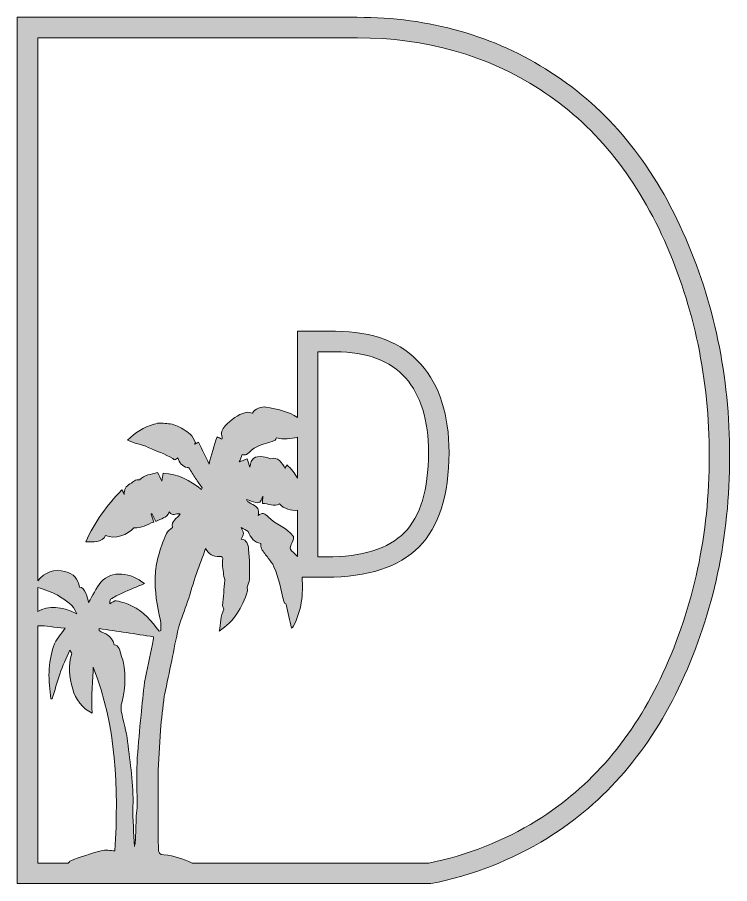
# Model space of a CAD drawing. Header units: millimetres. Extents: x 16 to 693, y 51 to 343.
# Drawn here: x 589.1 to 693.5, y 50.7 to 177.7 of the extents above; entities that cross this region are included whole.
import ezdxf

# ---------------------------------------------------------------- set-up
doc = ezdxf.new("R2010")
doc.units = ezdxf.units.MM
doc.header["$MEASUREMENT"] = 0
doc.layers.add('Layer 1', color=7, linetype='Continuous')

# ---------------------------------------------------------------- blocks, each defined once
blk = doc.blocks.new('block 2')
at = {"layer": 'Layer 1'}
h = blk.add_hatch(color=1, dxfattribs=at)
h.dxf.hatch_style = 2
edge = h.paths.add_edge_path()
edge.add_spline(control_points=[(686.64, 146.18), (682.07, 156.42), (675.63, 164.23), (667.31, 169.6), (659, 174.98), (649.54, 177.67), (638.92, 177.67), (638.92, 177.67), (589.11, 177.67), (589.11, 177.67), (589.11, 177.67), (589.11, 50.67), (589.11, 50.67), (589.11, 50.67), (649.69, 50.67), (649.69, 50.67), (655.85, 51.89), (661.55, 54.12), (666.79, 57.35), (675.28, 62.61), (681.83, 70.25), (686.44, 80.27), (691.14, 90.4), (693.49, 101.43), (693.49, 113.35), (693.49, 125.05), (691.2, 135.99), (686.64, 146.18)], knot_values=[0, 0, 0, 0, 1, 1, 1, 2, 2, 2, 3, 3, 3, 4, 4, 4, 5, 5, 5, 6, 6, 6, 7, 7, 7, 8, 8, 8, 9, 9, 9, 9], degree=3, periodic=1)
edge = h.paths.add_edge_path()
edge.add_spline(control_points=[(592.11, 94.08), (593.06, 93.79), (594.43, 93.32), (594.94, 92.99), (596.37, 92.07), (597.24, 91.65), (597.84, 90.24), (595.49, 91.33), (593.72, 91.52), (592.11, 90.55), (592.11, 90.55), (592.11, 94.08), (592.11, 94.08)], knot_values=[0, 0, 0, 0, 1, 1, 1, 2, 2, 2, 3, 3, 3, 4, 4, 4, 4], degree=3, periodic=1)
edge = h.paths.add_edge_path()
edge.add_spline(control_points=[(592.11, 88.46), (593.38, 88.54), (594.46, 88.2), (596.1, 88.12), (595.5, 87.17), (594.82, 86.56), (594.42, 85.44), (594.02, 84.32), (593.81, 82.97), (593.76, 81.7), (593.7, 80.43), (593.91, 79.05), (594.01, 77.76), (594.09, 77.76), (594.17, 77.77), (594.24, 77.77), (594.94, 80.23), (595.63, 82.62), (596.83, 84.88), (596.91, 84.72), (597.01, 84.56), (597.09, 84.41), (596.49, 82.57), (596.73, 81.04), (597.23, 79.19), (597.62, 77.77), (598.7, 76.25), (600.1, 75.68), (599.89, 77.94), (600.19, 80.94), (600.25, 82.38), (603.66, 73.5), (603.96, 64.85), (603.42, 55.49), (602.76, 55.5), (602.02, 55.67), (601.39, 55.5), (599.85, 55.09), (598.43, 54.58), (596.93, 54.03), (596.79, 53.98), (596.67, 53.82), (596.56, 53.66), (596.56, 53.66), (592.12, 53.66), (592.12, 53.66), (592.12, 53.66), (592.12, 88.46), (592.12, 88.46), (592.12, 88.46), (592.11, 88.46), (592.11, 88.46)], knot_values=[0, 0, 0, 0, 1, 1, 1, 2, 2, 2, 3, 3, 3, 4, 4, 4, 5, 5, 5, 6, 6, 6, 7, 7, 7, 8, 8, 8, 9, 9, 9, 10, 10, 10, 11, 11, 11, 12, 12, 12, 13, 13, 13, 14, 14, 14, 15, 15, 15, 16, 16, 16, 17, 17, 17, 17], degree=3, periodic=1)
edge = h.paths.add_edge_path()
edge.add_spline(control_points=[(608.94, 85.8), (608.55, 83.94), (608.08, 82.09), (607.77, 80.21), (607.51, 78.62), (607.43, 76.99), (607.26, 75.37), (607.2, 74.83), (607.11, 74.3), (607.07, 73.76), (606.91, 71.72), (606.69, 69.68), (606.62, 67.62), (606.56, 65.8), (606.66, 63.98), (606.67, 62.15), (606.67, 61.64), (606.57, 61.13), (606.55, 60.62), (606.49, 59.3), (606.45, 57.99), (606.4, 56.67), (606.39, 56.48), (606.31, 56.29), (606.26, 56.11), (606.19, 58.07), (606.01, 60.03), (606.06, 61.97), (606.14, 65.2), (605.66, 68.34), (605.27, 71.49), (605.09, 73), (604.64, 74.46), (604.35, 75.96), (604.28, 76.33), (604.32, 76.8), (604.41, 77.17), (605, 79.51), (605.12, 81.83), (604.35, 84.13), (604.14, 84.78), (604.04, 85.63), (603.29, 85.7), (603, 87.18), (601.89, 87.21), (601.09, 87.8), (601.1, 87.88), (601.11, 87.97), (601.12, 88.06), (603.76, 87.67), (606.4, 87.27), (609.09, 86.86), (609.05, 86.57), (609.01, 86.18), (608.94, 85.8)], knot_values=[0, 0, 0, 0, 1, 1, 1, 2, 2, 2, 3, 3, 3, 4, 4, 4, 5, 5, 5, 6, 6, 6, 7, 7, 7, 8, 8, 8, 9, 9, 9, 10, 10, 10, 11, 11, 11, 12, 12, 12, 13, 13, 13, 14, 14, 14, 15, 15, 15, 16, 16, 16, 17, 17, 17, 18, 18, 18, 18], degree=3, periodic=1)
edge = h.paths.add_edge_path()
edge.add_spline(control_points=[(683.72, 81.53), (679.37, 72.1), (673.15, 64.82), (665.22, 59.91), (660.39, 56.93), (655.07, 54.83), (649.4, 53.67), (649.4, 53.67), (614.72, 53.67), (614.72, 53.67), (613.41, 54.28), (612.12, 54.8), (610.58, 54.87), (609.93, 54.91), (609.77, 55.21), (609.78, 55.92), (609.78, 56.86), (609.74, 57.95), (609.73, 58.95), (609.72, 61.37), (609.73, 63.84), (609.73, 66.26), (609.73, 66.32), (609.73, 66.38), (609.73, 66.45), (609.84, 68.68), (609.96, 70.89), (610.11, 73.12), (610.22, 74.81), (610.45, 76.51), (610.65, 78.19), (610.65, 78.25), (610.66, 78.31), (610.68, 78.37), (611.04, 80.02), (611.4, 81.72), (611.74, 83.36), (612.08, 84.99), (612.33, 86.57), (612.75, 88.17), (613.1, 89.5), (613.62, 90.68), (614.06, 92.02), (614.5, 93.35), (614.89, 94.77), (615.36, 96.13), (615.78, 97.34), (616.3, 98.59), (616.69, 99.82), (617.22, 98.96), (617.69, 98.55), (618.75, 98.65), (619.16, 98.69), (619.26, 98.54), (619.2, 98.01), (619.12, 97.36), (619.28, 96.4), (619.39, 95.69), (619.41, 95.52), (619.52, 95.31), (619.51, 95.14), (619.42, 93.9), (619.28, 92.67), (619.19, 91.43), (619.18, 91.25), (619.32, 91.08), (619.39, 90.91), (618.85, 89.89), (618.92, 88.77), (618.7, 87.67), (620.9, 89.19), (622.04, 91.04), (622.85, 93.57), (622.91, 93.74), (622.74, 93.99), (622.77, 94.13), (622.86, 94.53), (623.15, 94.87), (623.15, 95.27), (623.17, 96.77), (623.15, 98.19), (623.01, 99.67), (622.93, 100.42), (622.76, 101.07), (621.92, 101.17), (622.02, 101.44), (622.23, 101.7), (622.23, 102.01), (622.22, 102.31), (622.01, 102.58), (621.91, 102.86), (622.25, 102.66), (622.61, 102.47), (622.96, 102.27), (623.27, 101.47), (623.83, 100.61), (624.77, 100.55), (624.8, 100.29), (624.78, 99.97), (624.9, 99.75), (625.19, 99.26), (625.55, 98.84), (625.87, 98.39), (626.19, 97.94), (626.49, 97.66), (626.72, 97.12), (627.45, 95.49), (627.73, 93.64), (628.19, 91.92), (628.24, 91.73), (628.48, 91.72), (628.52, 91.58), (628.79, 90.41), (629.02, 89.27), (629.28, 88.12), (629.35, 88.16), (629.51, 88.32), (629.54, 88.37), (630.75, 90.69), (631.04, 93.07), (630.84, 95.59), (630.84, 95.59), (633.18, 95.59), (633.18, 95.59), (633.18, 95.59), (634.35, 95.59), (634.35, 95.59), (640.47, 95.59), (645.05, 97.08), (647.98, 100.04), (650.89, 102.99), (652.37, 107.64), (652.37, 113.87), (652.37, 119.35), (650.99, 123.71), (648.26, 126.8), (645.44, 130.01), (641.22, 131.64), (635.73, 131.64), (635.73, 131.64), (633.18, 131.64), (633.18, 131.64), (633.18, 131.64), (630.18, 131.64), (630.18, 131.64), (630.18, 131.64), (630.18, 128.64), (630.18, 128.64), (630.18, 128.64), (630.18, 119.02), (630.18, 119.02), (628.82, 119.88), (627.25, 120.24), (625.51, 120.54), (625.05, 120.61), (623.76, 120.27), (623.58, 119.66), (623.24, 119.67), (622.93, 119.86), (622.6, 119.76), (621.35, 119.38), (620.49, 118.73), (619.58, 117.76), (619.14, 117.29), (618.9, 116.73), (619.12, 116.05), (619.14, 116), (619.09, 115.87), (619.07, 115.82), (618.84, 115.94), (618.61, 116.06), (618.38, 116.18), (617.95, 114.86), (617.57, 113.52), (617.2, 112.18), (616.69, 113.25), (616.19, 114.32), (615.66, 115.38), (615.47, 115.28), (615.27, 115.17), (615.08, 115.07), (615.12, 115.15), (615.17, 115.22), (615.22, 115.31), (615, 115.69), (614.79, 116.28), (614.46, 116.54), (613.8, 117.08), (613.07, 117.57), (612.33, 117.85), (611.59, 118.13), (610.96, 118.12), (610.21, 118.18), (609.83, 118.21), (609.52, 118.12), (609.14, 118.02), (607.6, 117.61), (606.41, 116.79), (605.26, 115.69), (606.23, 115.19), (607.31, 115.09), (608.3, 114.62), (609.49, 114.06), (610.75, 113.68), (611.88, 112.97), (611.98, 112.9), (612.06, 112.78), (612.2, 112.81), (612.35, 112.85), (612.51, 113), (612.65, 113.09), (612.81, 112.4), (613.29, 111.82), (613.98, 111.66), (614.09, 111.64), (614.2, 111.68), (614.24, 111.62), (614.6, 111.11), (614.91, 110.57), (615.24, 110.08), (615.57, 109.58), (615.88, 109.15), (616.21, 108.67), (616.17, 108.61), (616.13, 108.54), (616.09, 108.47), (614.36, 109.81), (612.69, 110.7), (610.49, 110.84), (610.42, 110.45), (610.35, 110.06), (610.29, 109.67), (610.08, 110.09), (609.88, 110.51), (609.67, 110.93), (608.68, 110.6), (607.75, 110.68), (607.01, 109.85), (606.36, 110.01), (606.21, 109.59), (605.62, 109.28), (605.04, 108.97), (604.72, 108.45), (604.79, 107.72), (604.72, 107.84), (604.66, 108), (604.6, 108.11), (604.54, 108.22), (604.49, 108.28), (604.43, 108.38), (602.19, 106.1), (600.47, 103.69), (599.14, 100.79), (600.16, 100.75), (601.54, 100.63), (602.05, 101.72), (603.29, 101.09), (605.36, 101.8), (606.2, 102.84), (607.31, 102.71), (608.1, 103.34), (609.11, 103.68), (608.98, 104.06), (608.82, 104.45), (608.71, 104.83), (608.69, 104.87), (608.8, 104.87), (608.8, 104.91), (609, 104.53), (609.19, 104.15), (609.39, 103.77), (610.24, 104.24), (610.94, 104.17), (611.37, 105.17), (611.88, 104.39), (612.25, 104.98), (612.98, 104.88), (612.5, 104.08), (611.62, 103.94), (611.83, 102.87), (611.55, 102.61), (611.09, 102.37), (610.95, 102.01), (610.49, 100.86), (610.09, 99.76), (609.75, 98.56), (609.5, 97.67), (609.35, 96.72), (609.32, 95.78), (609.25, 93.54), (609.53, 91.43), (610.1, 89.25), (610.21, 88.8), (610.14, 88.24), (610.14, 87.77), (610.06, 87.74), (609.98, 87.7), (609.9, 87.68), (608.78, 89.17), (607.61, 90.53), (605.92, 91.37), (605.16, 91.75), (604.45, 91.94), (603.62, 92.13), (603.33, 92.21), (602.93, 91.83), (602.67, 91.71), (602.67, 91.85), (602.65, 92.27), (602.77, 92.35), (603.33, 92.73), (603.88, 92.99), (604.48, 93.27), (605.55, 93.76), (606.66, 94.2), (607.74, 94.67), (606.74, 95.4), (605.67, 95.99), (604.42, 96.05), (603.18, 96.11), (602.21, 95.81), (601.36, 94.86), (600.61, 94.01), (600.15, 92.86), (599.56, 91.89), (599.35, 92.5), (599.11, 94.2), (598.22, 94.13), (597.94, 95.33), (597.49, 96.08), (596.09, 96.44), (594.55, 96.84), (593.08, 96.32), (592.13, 95.07), (592.13, 95.07), (592.13, 174.66), (592.13, 174.66), (592.13, 174.66), (638.94, 174.66), (638.94, 174.66), (648.92, 174.66), (657.92, 172.11), (665.7, 167.09), (673.48, 162.06), (679.61, 154.62), (683.92, 144.95), (688.29, 135.2), (690.51, 124.57), (690.51, 113.35), (690.49, 101.92), (688.21, 91.22), (683.72, 81.53)], knot_values=[0, 0, 0, 0, 1, 1, 1, 2, 2, 2, 3, 3, 3, 4, 4, 4, 5, 5, 5, 6, 6, 6, 7, 7, 7, 8, 8, 8, 9, 9, 9, 10, 10, 10, 11, 11, 11, 12, 12, 12, 13, 13, 13, 14, 14, 14, 15, 15, 15, 16, 16, 16, 17, 17, 17, 18, 18, 18, 19, 19, 19, 20, 20, 20, 21, 21, 21, 22, 22, 22, 23, 23, 23, 24, 24, 24, 25, 25, 25, 26, 26, 26, 27, 27, 27, 28, 28, 28, 29, 29, 29, 30, 30, 30, 31, 31, 31, 32, 32, 32, 33, 33, 33, 34, 34, 34, 35, 35, 35, 36, 36, 36, 37, 37, 37, 38, 38, 38, 39, 39, 39, 40, 40, 40, 41, 41, 41, 42, 42, 42, 43, 43, 43, 44, 44, 44, 45, 45, 45, 46, 46, 46, 47, 47, 47, 48, 48, 48, 49, 49, 49, 50, 50, 50, 51, 51, 51, 52, 52, 52, 53, 53, 53, 54, 54, 54, 55, 55, 55, 56, 56, 56, 57, 57, 57, 58, 58, 58, 59, 59, 59, 60, 60, 60, 61, 61, 61, 62, 62, 62, 63, 63, 63, 64, 64, 64, 65, 65, 65, 66, 66, 66, 67, 67, 67, 68, 68, 68, 69, 69, 69, 70, 70, 70, 71, 71, 71, 72, 72, 72, 73, 73, 73, 74, 74, 74, 75, 75, 75, 76, 76, 76, 77, 77, 77, 78, 78, 78, 79, 79, 79, 80, 80, 80, 81, 81, 81, 82, 82, 82, 83, 83, 83, 84, 84, 84, 85, 85, 85, 86, 86, 86, 87, 87, 87, 88, 88, 88, 89, 89, 89, 90, 90, 90, 91, 91, 91, 92, 92, 92, 93, 93, 93, 94, 94, 94, 95, 95, 95, 96, 96, 96, 97, 97, 97, 98, 98, 98, 99, 99, 99, 100, 100, 100, 101, 101, 101, 102, 102, 102, 103, 103, 103, 104, 104, 104, 105, 105, 105, 106, 106, 106, 107, 107, 107, 108, 108, 108, 109, 109, 109, 110, 110, 110, 111, 111, 111, 112, 112, 112, 113, 113, 113, 114, 114, 114, 115, 115, 115, 116, 116, 116, 117, 117, 117, 117], degree=3, periodic=1)
edge = h.paths.add_edge_path()
edge.add_spline(control_points=[(630.17, 98.65), (629.82, 98.99), (629.24, 99.44), (629.12, 99.7), (628.96, 100.05), (629.8, 101.28), (629.56, 101.58), (628.52, 102.94), (627.03, 103.24), (625.89, 104.42), (625.41, 104.93), (625, 105.14), (624.4, 104.63), (624.56, 105.29), (624.44, 105.76), (623.88, 106.08), (623.51, 106.3), (623.27, 106.4), (622.95, 106.62), (622.8, 106.72), (622.79, 106.84), (622.7, 106.97), (623.16, 106.86), (623.63, 106.67), (624.07, 106.54), (624.78, 106.35), (624.88, 106.94), (625.08, 107.47), (625.07, 107.11), (625.05, 106.76), (625.03, 106.4), (625.88, 106.4), (626.73, 105.93), (627.53, 106.33), (628.14, 105.66), (629.24, 105.24), (630.17, 105.43), (630.17, 105.43), (630.17, 98.65), (630.17, 98.65)], knot_values=[0, 0, 0, 0, 1, 1, 1, 2, 2, 2, 3, 3, 3, 4, 4, 4, 5, 5, 5, 6, 6, 6, 7, 7, 7, 8, 8, 8, 9, 9, 9, 10, 10, 10, 11, 11, 11, 12, 12, 12, 13, 13, 13, 13], degree=3, periodic=1)
edge = h.paths.add_edge_path()
edge.add_spline(control_points=[(630.17, 110.12), (629.76, 110.81), (629.26, 111.46), (628.61, 112.06), (628.52, 111.88), (628.43, 111.71), (628.34, 111.54), (628.03, 112.29), (627.16, 113.37), (626.24, 112.93), (625.82, 113.05), (625.59, 113.21), (625.12, 113.25), (623.88, 113.35), (623.37, 113.08), (623.18, 111.72), (623.05, 112.13), (622.93, 112.54), (622.8, 112.95), (622.41, 112.8), (622.02, 112.65), (621.64, 112.49), (621.78, 112.85), (621.92, 113.2), (622.07, 113.56), (622.26, 113.56), (622.54, 113.49), (622.7, 113.59), (623.21, 113.94), (623.65, 114.47), (624.19, 114.72), (625.04, 115.11), (625.91, 115.3), (626.77, 115.61), (626.92, 115.66), (627.02, 116.03), (627.15, 116), (628.13, 115.76), (629.16, 115.9), (630.17, 116.1), (630.17, 116.1), (630.17, 110.12), (630.17, 110.12), (630.17, 110.12), (630.17, 110.12), (630.17, 110.12)], knot_values=[0, 0, 0, 0, 1, 1, 1, 2, 2, 2, 3, 3, 3, 4, 4, 4, 5, 5, 5, 6, 6, 6, 7, 7, 7, 8, 8, 8, 9, 9, 9, 10, 10, 10, 11, 11, 11, 12, 12, 12, 13, 13, 13, 14, 14, 14, 15, 15, 15, 15], degree=3, periodic=1)
edge = h.paths.add_edge_path()
edge.add_spline(control_points=[(633.17, 98.57), (633.17, 98.57), (633.17, 128.63), (633.17, 128.63), (633.17, 128.63), (635.72, 128.63), (635.72, 128.63), (640.33, 128.63), (643.76, 127.36), (646, 124.81), (648.24, 122.26), (649.36, 118.61), (649.36, 113.85), (649.36, 108.42), (648.19, 104.52), (645.84, 102.14), (643.49, 99.76), (639.66, 98.57), (634.35, 98.57), (634.35, 98.57), (633.17, 98.57), (633.17, 98.57)], knot_values=[0, 0, 0, 0, 1, 1, 1, 2, 2, 2, 3, 3, 3, 4, 4, 4, 5, 5, 5, 6, 6, 6, 7, 7, 7, 7], degree=3, periodic=1)
at = {"layer": 'Layer 1', "lineweight": 0}
for points, knots in [([(686.64, 146.18), (682.07, 156.42), (675.63, 164.23), (667.31, 169.6), (659, 174.98), (649.54, 177.67), (638.92, 177.67), (638.92, 177.67), (589.11, 177.67), (589.11, 177.67), (589.11, 177.67), (589.11, 50.67), (589.11, 50.67), (589.11, 50.67), (649.69, 50.67), (649.69, 50.67), (655.85, 51.89), (661.55, 54.12), (666.79, 57.35), (675.28, 62.61), (681.83, 70.25), (686.44, 80.27), (691.14, 90.4), (693.49, 101.43), (693.49, 113.35), (693.49, 125.05), (691.2, 135.99), (686.64, 146.18)], [0, 0, 0, 0, 1, 1, 1, 2, 2, 2, 3, 3, 3, 4, 4, 4, 5, 5, 5, 6, 6, 6, 7, 7, 7, 8, 8, 8, 9, 9, 9, 9]), ([(683.72, 81.53), (679.37, 72.1), (673.15, 64.82), (665.22, 59.91), (660.39, 56.93), (655.07, 54.83), (649.4, 53.67), (649.4, 53.67), (614.72, 53.67), (614.72, 53.67), (613.41, 54.28), (612.12, 54.8), (610.58, 54.87), (609.93, 54.91), (609.77, 55.21), (609.78, 55.92), (609.78, 56.86), (609.74, 57.95), (609.73, 58.95), (609.72, 61.37), (609.73, 63.84), (609.73, 66.26), (609.73, 66.32), (609.73, 66.38), (609.73, 66.45), (609.84, 68.68), (609.96, 70.89), (610.11, 73.12), (610.22, 74.81), (610.45, 76.51), (610.65, 78.19), (610.65, 78.25), (610.66, 78.31), (610.68, 78.37), (611.04, 80.02), (611.4, 81.72), (611.74, 83.36), (612.08, 84.99), (612.33, 86.57), (612.75, 88.17), (613.1, 89.5), (613.62, 90.68), (614.06, 92.02), (614.5, 93.35), (614.89, 94.77), (615.36, 96.13), (615.78, 97.34), (616.3, 98.59), (616.69, 99.82), (617.22, 98.96), (617.69, 98.55), (618.75, 98.65), (619.16, 98.69), (619.26, 98.54), (619.2, 98.01), (619.12, 97.36), (619.28, 96.4), (619.39, 95.69), (619.41, 95.52), (619.52, 95.31), (619.51, 95.14), (619.42, 93.9), (619.28, 92.67), (619.19, 91.43), (619.18, 91.25), (619.32, 91.08), (619.39, 90.91), (618.85, 89.89), (618.92, 88.77), (618.7, 87.67), (620.9, 89.19), (622.04, 91.04), (622.85, 93.57), (622.91, 93.74), (622.74, 93.99), (622.77, 94.13), (622.86, 94.53), (623.15, 94.87), (623.15, 95.27), (623.17, 96.77), (623.15, 98.19), (623.01, 99.67), (622.93, 100.42), (622.76, 101.07), (621.92, 101.17), (622.02, 101.44), (622.23, 101.7), (622.23, 102.01), (622.22, 102.31), (622.01, 102.58), (621.91, 102.86), (622.25, 102.66), (622.61, 102.47), (622.96, 102.27), (623.27, 101.47), (623.83, 100.61), (624.77, 100.55), (624.8, 100.29), (624.78, 99.97), (624.9, 99.75), (625.19, 99.26), (625.55, 98.84), (625.87, 98.39), (626.19, 97.94), (626.49, 97.66), (626.72, 97.12), (627.45, 95.49), (627.73, 93.64), (628.19, 91.92), (628.24, 91.73), (628.48, 91.72), (628.52, 91.58), (628.79, 90.41), (629.02, 89.27), (629.28, 88.12), (629.35, 88.16), (629.51, 88.32), (629.54, 88.37), (630.75, 90.69), (631.04, 93.07), (630.84, 95.59), (630.84, 95.59), (633.18, 95.59), (633.18, 95.59), (633.18, 95.59), (634.35, 95.59), (634.35, 95.59), (640.47, 95.59), (645.05, 97.08), (647.98, 100.04), (650.89, 102.99), (652.37, 107.64), (652.37, 113.87), (652.37, 119.35), (650.99, 123.71), (648.26, 126.8), (645.44, 130.01), (641.22, 131.64), (635.73, 131.64), (635.73, 131.64), (633.18, 131.64), (633.18, 131.64), (633.18, 131.64), (630.18, 131.64), (630.18, 131.64), (630.18, 131.64), (630.18, 128.64), (630.18, 128.64), (630.18, 128.64), (630.18, 119.02), (630.18, 119.02), (628.82, 119.88), (627.25, 120.24), (625.51, 120.54), (625.05, 120.61), (623.76, 120.27), (623.58, 119.66), (623.24, 119.67), (622.93, 119.86), (622.6, 119.76), (621.35, 119.38), (620.49, 118.73), (619.58, 117.76), (619.14, 117.29), (618.9, 116.73), (619.12, 116.05), (619.14, 116), (619.09, 115.87), (619.07, 115.82), (618.84, 115.94), (618.61, 116.06), (618.38, 116.18), (617.95, 114.86), (617.57, 113.52), (617.2, 112.18), (616.69, 113.25), (616.19, 114.32), (615.66, 115.38), (615.47, 115.28), (615.27, 115.17), (615.08, 115.07), (615.12, 115.15), (615.17, 115.22), (615.22, 115.31), (615, 115.69), (614.79, 116.28), (614.46, 116.54), (613.8, 117.08), (613.07, 117.57), (612.33, 117.85), (611.59, 118.13), (610.96, 118.12), (610.21, 118.18), (609.83, 118.21), (609.52, 118.12), (609.14, 118.02), (607.6, 117.61), (606.41, 116.79), (605.26, 115.69), (606.23, 115.19), (607.31, 115.09), (608.3, 114.62), (609.49, 114.06), (610.75, 113.68), (611.88, 112.97), (611.98, 112.9), (612.06, 112.78), (612.2, 112.81), (612.35, 112.85), (612.51, 113), (612.65, 113.09), (612.81, 112.4), (613.29, 111.82), (613.98, 111.66), (614.09, 111.64), (614.2, 111.68), (614.24, 111.62), (614.6, 111.11), (614.91, 110.57), (615.24, 110.08), (615.57, 109.58), (615.88, 109.15), (616.21, 108.67), (616.17, 108.61), (616.13, 108.54), (616.09, 108.47), (614.36, 109.81), (612.69, 110.7), (610.49, 110.84), (610.42, 110.45), (610.35, 110.06), (610.29, 109.67), (610.08, 110.09), (609.88, 110.51), (609.67, 110.93), (608.68, 110.6), (607.75, 110.68), (607.01, 109.85), (606.36, 110.01), (606.21, 109.59), (605.62, 109.28), (605.04, 108.97), (604.72, 108.45), (604.79, 107.72), (604.72, 107.84), (604.66, 108), (604.6, 108.11), (604.54, 108.22), (604.49, 108.28), (604.43, 108.38), (602.19, 106.1), (600.47, 103.69), (599.14, 100.79), (600.16, 100.75), (601.54, 100.63), (602.05, 101.72), (603.29, 101.09), (605.36, 101.8), (606.2, 102.84), (607.31, 102.71), (608.1, 103.34), (609.11, 103.68), (608.98, 104.06), (608.82, 104.45), (608.71, 104.83), (608.69, 104.87), (608.8, 104.87), (608.8, 104.91), (609, 104.53), (609.19, 104.15), (609.39, 103.77), (610.24, 104.24), (610.94, 104.17), (611.37, 105.17), (611.88, 104.39), (612.25, 104.98), (612.98, 104.88), (612.5, 104.08), (611.62, 103.94), (611.83, 102.87), (611.55, 102.61), (611.09, 102.37), (610.95, 102.01), (610.49, 100.86), (610.09, 99.76), (609.75, 98.56), (609.5, 97.67), (609.35, 96.72), (609.32, 95.78), (609.25, 93.54), (609.53, 91.43), (610.1, 89.25), (610.21, 88.8), (610.14, 88.24), (610.14, 87.77), (610.06, 87.74), (609.98, 87.7), (609.9, 87.68), (608.78, 89.17), (607.61, 90.53), (605.92, 91.37), (605.16, 91.75), (604.45, 91.94), (603.62, 92.13), (603.33, 92.21), (602.93, 91.83), (602.67, 91.71), (602.67, 91.85), (602.65, 92.27), (602.77, 92.35), (603.33, 92.73), (603.88, 92.99), (604.48, 93.27), (605.55, 93.76), (606.66, 94.2), (607.74, 94.67), (606.74, 95.4), (605.67, 95.99), (604.42, 96.05), (603.18, 96.11), (602.21, 95.81), (601.36, 94.86), (600.61, 94.01), (600.15, 92.86), (599.56, 91.89), (599.35, 92.5), (599.11, 94.2), (598.22, 94.13), (597.94, 95.33), (597.49, 96.08), (596.09, 96.44), (594.55, 96.84), (593.08, 96.32), (592.13, 95.07), (592.13, 95.07), (592.13, 174.66), (592.13, 174.66), (592.13, 174.66), (638.94, 174.66), (638.94, 174.66), (648.92, 174.66), (657.92, 172.11), (665.7, 167.09), (673.48, 162.06), (679.61, 154.62), (683.92, 144.95), (688.29, 135.2), (690.51, 124.57), (690.51, 113.35), (690.49, 101.92), (688.21, 91.22), (683.72, 81.53)], [0, 0, 0, 0, 1, 1, 1, 2, 2, 2, 3, 3, 3, 4, 4, 4, 5, 5, 5, 6, 6, 6, 7, 7, 7, 8, 8, 8, 9, 9, 9, 10, 10, 10, 11, 11, 11, 12, 12, 12, 13, 13, 13, 14, 14, 14, 15, 15, 15, 16, 16, 16, 17, 17, 17, 18, 18, 18, 19, 19, 19, 20, 20, 20, 21, 21, 21, 22, 22, 22, 23, 23, 23, 24, 24, 24, 25, 25, 25, 26, 26, 26, 27, 27, 27, 28, 28, 28, 29, 29, 29, 30, 30, 30, 31, 31, 31, 32, 32, 32, 33, 33, 33, 34, 34, 34, 35, 35, 35, 36, 36, 36, 37, 37, 37, 38, 38, 38, 39, 39, 39, 40, 40, 40, 41, 41, 41, 42, 42, 42, 43, 43, 43, 44, 44, 44, 45, 45, 45, 46, 46, 46, 47, 47, 47, 48, 48, 48, 49, 49, 49, 50, 50, 50, 51, 51, 51, 52, 52, 52, 53, 53, 53, 54, 54, 54, 55, 55, 55, 56, 56, 56, 57, 57, 57, 58, 58, 58, 59, 59, 59, 60, 60, 60, 61, 61, 61, 62, 62, 62, 63, 63, 63, 64, 64, 64, 65, 65, 65, 66, 66, 66, 67, 67, 67, 68, 68, 68, 69, 69, 69, 70, 70, 70, 71, 71, 71, 72, 72, 72, 73, 73, 73, 74, 74, 74, 75, 75, 75, 76, 76, 76, 77, 77, 77, 78, 78, 78, 79, 79, 79, 80, 80, 80, 81, 81, 81, 82, 82, 82, 83, 83, 83, 84, 84, 84, 85, 85, 85, 86, 86, 86, 87, 87, 87, 88, 88, 88, 89, 89, 89, 90, 90, 90, 91, 91, 91, 92, 92, 92, 93, 93, 93, 94, 94, 94, 95, 95, 95, 96, 96, 96, 97, 97, 97, 98, 98, 98, 99, 99, 99, 100, 100, 100, 101, 101, 101, 102, 102, 102, 103, 103, 103, 104, 104, 104, 105, 105, 105, 106, 106, 106, 107, 107, 107, 108, 108, 108, 109, 109, 109, 110, 110, 110, 111, 111, 111, 112, 112, 112, 113, 113, 113, 114, 114, 114, 115, 115, 115, 116, 116, 116, 117, 117, 117, 117]), ([(633.17, 98.57), (633.17, 98.57), (633.17, 128.63), (633.17, 128.63), (633.17, 128.63), (635.72, 128.63), (635.72, 128.63), (640.33, 128.63), (643.76, 127.36), (646, 124.81), (648.24, 122.26), (649.36, 118.61), (649.36, 113.85), (649.36, 108.42), (648.19, 104.52), (645.84, 102.14), (643.49, 99.76), (639.66, 98.57), (634.35, 98.57), (634.35, 98.57), (633.17, 98.57), (633.17, 98.57)], [0, 0, 0, 0, 1, 1, 1, 2, 2, 2, 3, 3, 3, 4, 4, 4, 5, 5, 5, 6, 6, 6, 7, 7, 7, 7]), ([(630.17, 110.12), (629.76, 110.81), (629.26, 111.46), (628.61, 112.06), (628.52, 111.88), (628.43, 111.71), (628.34, 111.54), (628.03, 112.29), (627.16, 113.37), (626.24, 112.93), (625.82, 113.05), (625.59, 113.21), (625.12, 113.25), (623.88, 113.35), (623.37, 113.08), (623.18, 111.72), (623.05, 112.13), (622.93, 112.54), (622.8, 112.95), (622.41, 112.8), (622.02, 112.65), (621.64, 112.49), (621.78, 112.85), (621.92, 113.2), (622.07, 113.56), (622.26, 113.56), (622.54, 113.49), (622.7, 113.59), (623.21, 113.94), (623.65, 114.47), (624.19, 114.72), (625.04, 115.11), (625.91, 115.3), (626.77, 115.61), (626.92, 115.66), (627.02, 116.03), (627.15, 116), (628.13, 115.76), (629.16, 115.9), (630.17, 116.1), (630.17, 116.1), (630.17, 110.12), (630.17, 110.12), (630.17, 110.12), (630.17, 110.12), (630.17, 110.12)], [0, 0, 0, 0, 1, 1, 1, 2, 2, 2, 3, 3, 3, 4, 4, 4, 5, 5, 5, 6, 6, 6, 7, 7, 7, 8, 8, 8, 9, 9, 9, 10, 10, 10, 11, 11, 11, 12, 12, 12, 13, 13, 13, 14, 14, 14, 15, 15, 15, 15]), ([(630.17, 98.65), (629.82, 98.99), (629.24, 99.44), (629.12, 99.7), (628.96, 100.05), (629.8, 101.28), (629.56, 101.58), (628.52, 102.94), (627.03, 103.24), (625.89, 104.42), (625.41, 104.93), (625, 105.14), (624.4, 104.63), (624.56, 105.29), (624.44, 105.76), (623.88, 106.08), (623.51, 106.3), (623.27, 106.4), (622.95, 106.62), (622.8, 106.72), (622.79, 106.84), (622.7, 106.97), (623.16, 106.86), (623.63, 106.67), (624.07, 106.54), (624.78, 106.35), (624.88, 106.94), (625.08, 107.47), (625.07, 107.11), (625.05, 106.76), (625.03, 106.4), (625.88, 106.4), (626.73, 105.93), (627.53, 106.33), (628.14, 105.66), (629.24, 105.24), (630.17, 105.43), (630.17, 105.43), (630.17, 98.65), (630.17, 98.65)], [0, 0, 0, 0, 1, 1, 1, 2, 2, 2, 3, 3, 3, 4, 4, 4, 5, 5, 5, 6, 6, 6, 7, 7, 7, 8, 8, 8, 9, 9, 9, 10, 10, 10, 11, 11, 11, 12, 12, 12, 13, 13, 13, 13]), ([(592.11, 94.08), (593.06, 93.79), (594.43, 93.32), (594.94, 92.99), (596.37, 92.07), (597.24, 91.65), (597.84, 90.24), (595.49, 91.33), (593.72, 91.52), (592.11, 90.55), (592.11, 90.55), (592.11, 94.08), (592.11, 94.08)], [0, 0, 0, 0, 1, 1, 1, 2, 2, 2, 3, 3, 3, 4, 4, 4, 4]), ([(592.11, 88.46), (593.38, 88.54), (594.46, 88.2), (596.1, 88.12), (595.5, 87.17), (594.82, 86.56), (594.42, 85.44), (594.02, 84.32), (593.81, 82.97), (593.76, 81.7), (593.7, 80.43), (593.91, 79.05), (594.01, 77.76), (594.09, 77.76), (594.17, 77.77), (594.24, 77.77), (594.94, 80.23), (595.63, 82.62), (596.83, 84.88), (596.91, 84.72), (597.01, 84.56), (597.09, 84.41), (596.49, 82.57), (596.73, 81.04), (597.23, 79.19), (597.62, 77.77), (598.7, 76.25), (600.1, 75.68), (599.89, 77.94), (600.19, 80.94), (600.25, 82.38), (603.66, 73.5), (603.96, 64.85), (603.42, 55.49), (602.76, 55.5), (602.02, 55.67), (601.39, 55.5), (599.85, 55.09), (598.43, 54.58), (596.93, 54.03), (596.79, 53.98), (596.67, 53.82), (596.56, 53.66), (596.56, 53.66), (592.12, 53.66), (592.12, 53.66), (592.12, 53.66), (592.12, 88.46), (592.12, 88.46), (592.12, 88.46), (592.11, 88.46), (592.11, 88.46)], [0, 0, 0, 0, 1, 1, 1, 2, 2, 2, 3, 3, 3, 4, 4, 4, 5, 5, 5, 6, 6, 6, 7, 7, 7, 8, 8, 8, 9, 9, 9, 10, 10, 10, 11, 11, 11, 12, 12, 12, 13, 13, 13, 14, 14, 14, 15, 15, 15, 16, 16, 16, 17, 17, 17, 17]), ([(608.94, 85.8), (608.55, 83.94), (608.08, 82.09), (607.77, 80.21), (607.51, 78.62), (607.43, 76.99), (607.26, 75.37), (607.2, 74.83), (607.11, 74.3), (607.07, 73.76), (606.91, 71.72), (606.69, 69.68), (606.62, 67.62), (606.56, 65.8), (606.66, 63.98), (606.67, 62.15), (606.67, 61.64), (606.57, 61.13), (606.55, 60.62), (606.49, 59.3), (606.45, 57.99), (606.4, 56.67), (606.39, 56.48), (606.31, 56.29), (606.26, 56.11), (606.19, 58.07), (606.01, 60.03), (606.06, 61.97), (606.14, 65.2), (605.66, 68.34), (605.27, 71.49), (605.09, 73), (604.64, 74.46), (604.35, 75.96), (604.28, 76.33), (604.32, 76.8), (604.41, 77.17), (605, 79.51), (605.12, 81.83), (604.35, 84.13), (604.14, 84.78), (604.04, 85.63), (603.29, 85.7), (603, 87.18), (601.89, 87.21), (601.09, 87.8), (601.1, 87.88), (601.11, 87.97), (601.12, 88.06), (603.76, 87.67), (606.4, 87.27), (609.09, 86.86), (609.05, 86.57), (609.01, 86.18), (608.94, 85.8)], [0, 0, 0, 0, 1, 1, 1, 2, 2, 2, 3, 3, 3, 4, 4, 4, 5, 5, 5, 6, 6, 6, 7, 7, 7, 8, 8, 8, 9, 9, 9, 10, 10, 10, 11, 11, 11, 12, 12, 12, 13, 13, 13, 14, 14, 14, 15, 15, 15, 16, 16, 16, 17, 17, 17, 18, 18, 18, 18])]:
    blk.add_open_spline(points, degree=3, knots=knots, dxfattribs=at)

msp = doc.modelspace()

# ---------------------------------------------------------------- block references
at = {"layer": 'Layer 1'}
msp.add_blockref('block 2', (0, 0), dxfattribs=at)

doc.saveas('drawing.dxf')
